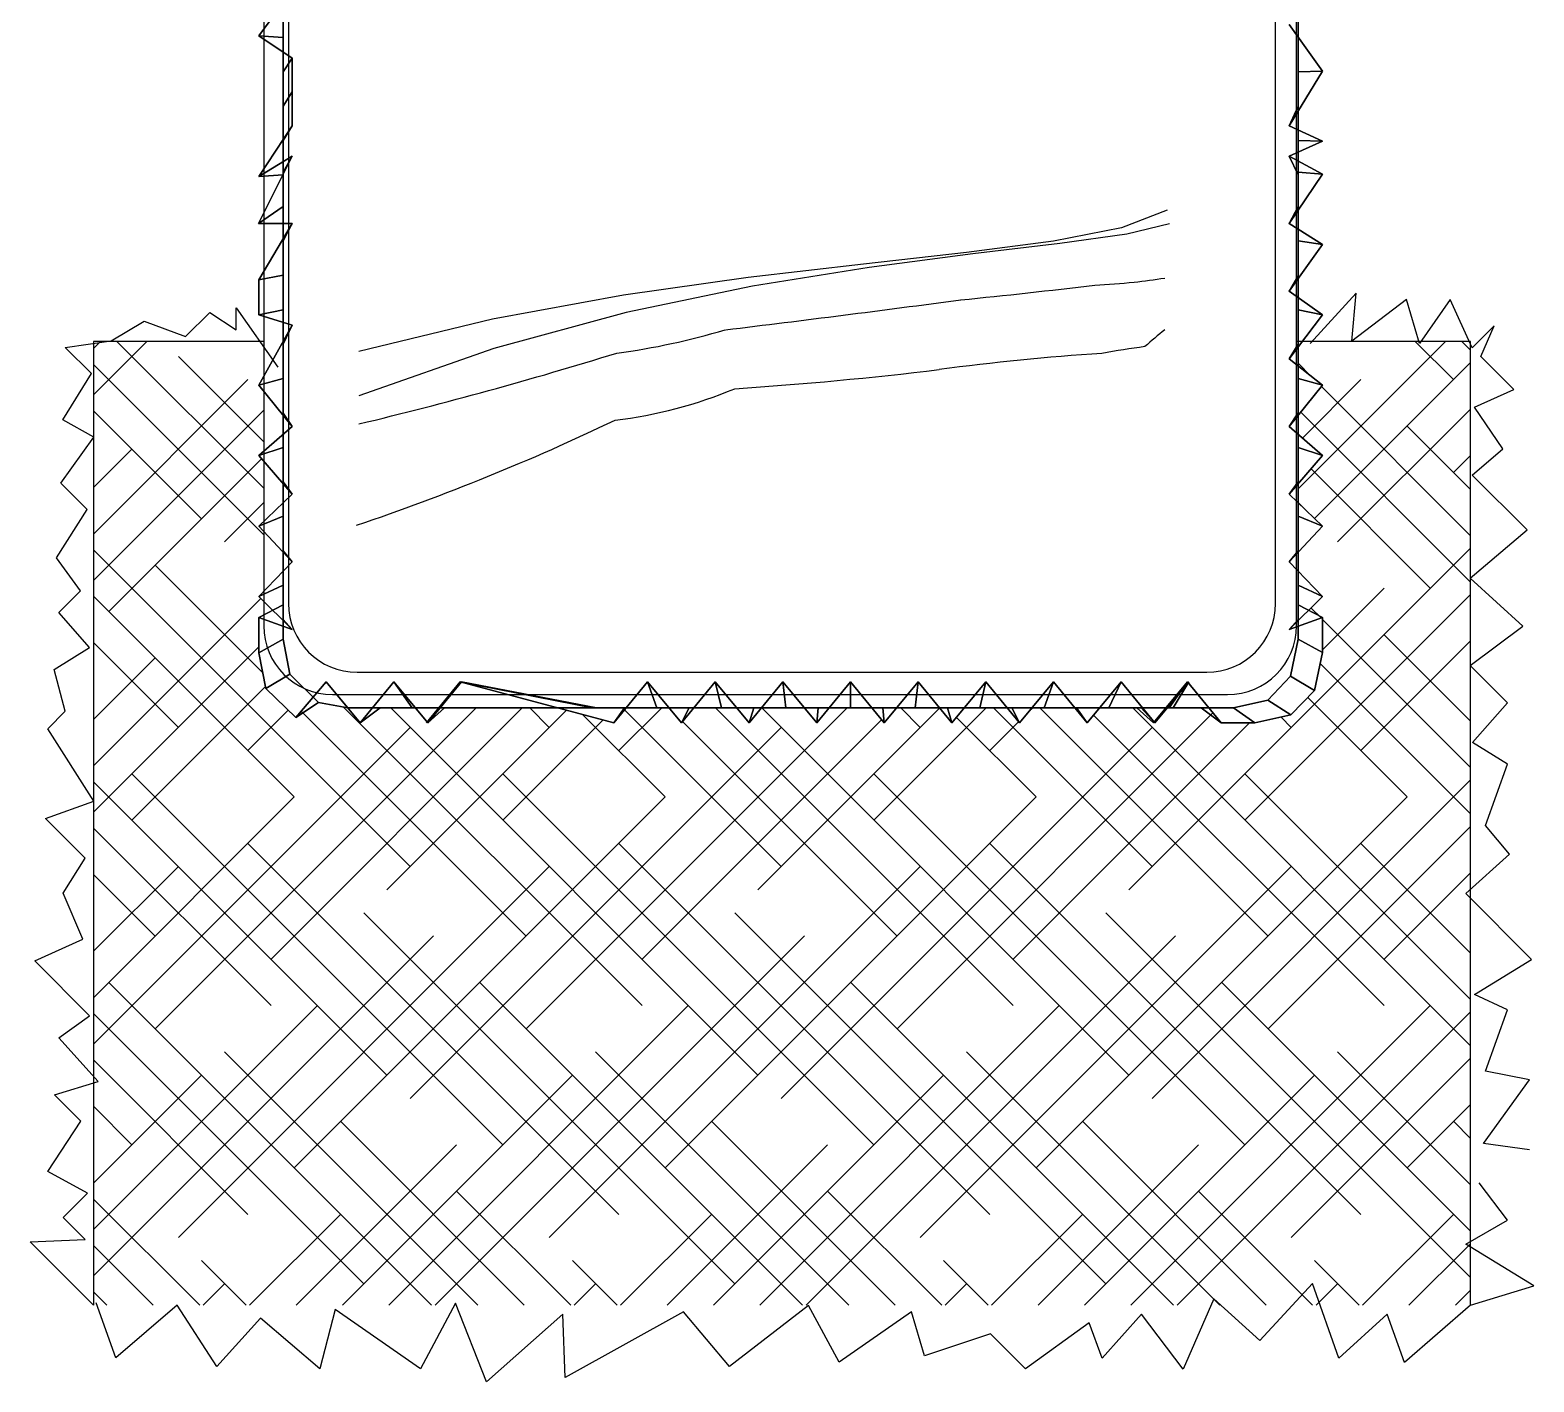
# Model space of a CAD drawing. Header units: inches. Extents: x 11.4 to 53.9, y 13.7 to 38.5.
# Drawn here: x 17.152 to 19.337, y 22.765 to 24.729 of the extents above; entities that cross this region are included whole.
import ezdxf

# ---------------------------------------------------------------- set-up
doc = ezdxf.new("R2010")
doc.units = ezdxf.units.IN
doc.header["$MEASUREMENT"] = 0
for name, color, linetype in [('02', 2, 'Continuous'), ('4', 4, 'Continuous'), ('8', 8, 'Continuous')]:
    doc.layers.add(name, color=color, linetype=linetype)

msp = doc.modelspace()

# ---------------------------------------------------------------- hatches: boundary and pattern name
at = {"layer": '8'}
h = msp.add_hatch(dxfattribs=at)
h.set_pattern_fill('HOUND', color=256, scale=0.03, angle=135, style=0)
h.set_pattern_definition([(135, (35.316833, 30.080622), (-0.1683798, 0.10102788), [0.762, -0.381]), (225, (35.316833, 30.080622), (0.1683798, 0.10102788), [0.762, -0.381])])
h.paths.add_polyline_path([(17.9191, 23.7442), (17.7477, 23.7442), (17.73, 23.7224), (17.7291, 23.7235), (17.7282, 23.7224), (17.7291, 23.7235), (17.712, 23.7442), (17.7076, 23.7442), (17.6607, 23.7442), (17.6495, 23.7442), (17.6318, 23.7224), (17.6138, 23.7442), (17.5714, 23.7521), (17.5634, 23.76), (17.5383, 23.7304), (17.4947, 23.7726), (17.4845, 23.8245), (17.4845, 23.8757), (17.4917, 23.8731), (17.4917, 23.8993), (17.4845, 23.9063), (17.4917, 23.9137), (17.4917, 24.0009), (17.4845, 24.0085), (17.4917, 24.0153), (17.4917, 24.1025), (17.4845, 24.1107), (17.4917, 24.1169), (17.4917, 24.2041), (17.4845, 24.2129), (17.4917, 24.2257), (17.4917, 24.2767), (17.2445, 24.2767), (17.2445, 22.8767), (19.2445, 22.8767), (19.2445, 24.2767), (19.0003, 24.2767), (18.9941, 24.2684), (18.9941, 24.2409), (19.0296, 24.2129), (18.9941, 24.1691), (18.9941, 24.1415), (19.0296, 24.1107), (18.9941, 24.0698), (18.9941, 24.0422), (19.0296, 24.0085), (18.9941, 23.9705), (18.9941, 23.9429), (19.0296, 23.9063), (18.9941, 23.8712), (18.9941, 23.8629), (19.0296, 23.8757), (19.0296, 23.8246), (19.018, 23.7698), (18.9836, 23.7341), (18.9313, 23.7224), (18.8822, 23.7224), (18.8645, 23.7442), (18.8534, 23.7442), (18.8039, 23.7442), (18.7859, 23.7224), (18.785, 23.7235), (18.7841, 23.7224), (18.785, 23.7235), (18.7681, 23.7442), (18.7191, 23.7442), (18.7056, 23.7442), (18.6877, 23.7224), (18.6699, 23.7442), (18.6253, 23.7442), (18.6074, 23.7442), (18.5895, 23.7224), (18.5717, 23.7442), (18.5316, 23.7442), (18.5092, 23.7442), (18.4913, 23.7224), (18.4735, 23.7442), (18.4378, 23.7442), (18.411, 23.7442), (18.3931, 23.7224), (18.3753, 23.7442), (18.344, 23.7442), (18.3128, 23.7442), (18.2949, 23.7224), (18.2771, 23.7442), (18.2503, 23.7442), (18.2146, 23.7442), (18.1967, 23.7224), (18.1789, 23.7442), (18.1566, 23.7442), (18.1164, 23.7442), (18.0986, 23.7224), (18.0806, 23.7442), (18.0628, 23.7442), (18.0182, 23.7442), (18.0004, 23.7224)])

# ---------------------------------------------------------------- linework, layer by layer
at = {"layer": '02'}
for p, q in [((17.5276, 25.7052), (17.5276, 23.896)), ((18.9614, 23.896), (18.9614, 25.7052)), ((18.8039, 24.4672, -0.27), (18.7377, 24.4417, -0.27)), ((18.7377, 24.4417, -0.27), (18.639, 24.4221, -0.27)), ((18.8074, 24.4474, -0.27), (18.7451, 24.4325, -0.27)), ((18.639, 24.4221, -0.27), (18.5125, 24.4056, -0.27)), ((18.6481, 24.419, -0.27), (18.5218, 24.4039, -0.27)), ((18.7451, 24.4325, -0.27), (18.6481, 24.419, -0.27)), ((18.5125, 24.4056, -0.27), (18.363, 24.3889, -0.27)), ((18.5218, 24.4039, -0.27), (18.3712, 24.3841, -0.27)), ((18.363, 24.3889, -0.27), (18.1953, 24.3693, -0.27)), ((18.3712, 24.3841, -0.27), (18.2015, 24.3567, -0.27)), ((18.1953, 24.3693, -0.27), (18.0141, 24.3436, -0.27)), ((18.2015, 24.3567, -0.27), (18.018, 24.3185, -0.27)), ((18.0141, 24.3436, -0.27), (17.8241, 24.3088, -0.27)), ((18.018, 24.3185, -0.27), (17.8258, 24.2665, -0.27)), ((17.8241, 24.3088, -0.27), (17.6301, 24.262, -0.27)), ((17.8258, 24.2665, -0.27), (17.6301, 24.1977, -0.27)), ((17.6276, 23.796), (18.8614, 23.796))]:
    msp.add_line(p, q, dxfattribs=at)
for centre, radius, start, end in [((17.6123, 33.3319, -0.27), 9.039, 275.66115, 276.90378), ((18.6383, 25.5486, -0.27), 1.1917, 272.9123, 275.6612), ((18.6798, 25.0996, -0.27), 0.7408, 275.8905, 279.3768), ((14.8054, 52.0174, -0.27), 27.9264, 276.90378, 277.61073), ((17.8692, 25.2744, -0.27), 1.0237, 277.6107, 286.6287), ((19.1136, 23.8947, -0.27), 0.507, 128.1356, 132.4125), ((18.9587, 22.8624, -0.27), 1.419, 97.5733, 100.1297), ((16.2368, 29.9577, -0.27), 5.9659, 283.50559, 287.23813), ((18.9533, 20.6222, -0.27), 3.6453, 93.8416, 97.5733), ((17.7901, 29.9527, -0.27), 5.7577, 273.84158, 276.81067), ((17.9248, 24.8094, -0.27), 0.6517, 276.8107, 292.6594), ((16.5687, 27.1489, -0.27), 3.3127, 288.6248, 295.6376), ((17.6276, 23.896), 0.1, 180, 270), ((18.8614, 23.896), 0.1, 270, 0)]:
    msp.add_arc(centre, radius, start, end, dxfattribs=at)
for points, invisible_edges in [([(18.8336, 23.7823, 0.0693), (17.4845, 25.0271, 0.0693), (17.5332, 25.0811, 0.0693)], 13), ([(18.8822, 23.7224, 0.0693), (18.8336, 23.7823, 0.0693), (17.5332, 25.0811, 0.0693)], 14), ([(18.9313, 23.7224, 0.0693), (18.8822, 23.7224, 0.0693), (17.5332, 25.0811, 0.0693)], 14), ([(18.9836, 23.7341, 0.0693), (18.9313, 23.7224, 0.0693), (17.5332, 25.0811, 0.0693)], 14), ([(19.018, 23.7698, 0.0693), (18.9836, 23.7341, 0.0693), (17.5332, 25.0811, 0.0693)], 14), ([(19.0296, 23.8246, 0.0693), (19.018, 23.7698, 0.0693), (17.5332, 25.0811, 0.0693)], 14), ([(19.0296, 23.8757, 0.0693), (19.0296, 23.8246, 0.0693), (17.5332, 25.0811, 0.0693)], 14), ([(18.9809, 23.8582, 0.0693), (19.0296, 23.8757, 0.0693), (17.5332, 25.0811, 0.0693)], 14), ([(19.0296, 23.9063, 0.0693), (18.9809, 23.8582, 0.0693), (17.5332, 25.0811, 0.0693)], 14), ([(18.9809, 23.9564, 0.0693), (19.0296, 23.9063, 0.0693), (17.5332, 25.0811, 0.0693)], 14), ([(19.0296, 24.0085, 0.0693), (18.9809, 23.9564, 0.0693), (17.5332, 25.0811, 0.0693)], 14), ([(18.9809, 24.0547, 0.0693), (19.0296, 24.0085, 0.0693), (17.5332, 25.0811, 0.0693)], 14), ([(19.0296, 24.1107, 0.0693), (18.9809, 24.0547, 0.0693), (17.5332, 25.0811, 0.0693)], 14), ([(18.9809, 24.1529, 0.0693), (19.0296, 24.1107, 0.0693), (17.5332, 25.0811, 0.0693)], 14), ([(19.0296, 24.2129, 0.0693), (18.9809, 24.1529, 0.0693), (17.5332, 25.0811, 0.0693)], 14), ([(18.9809, 24.2512, 0.0693), (19.0296, 24.2129, 0.0693), (17.5332, 25.0811, 0.0693)], 14), ([(19.0296, 24.3151, 0.0693), (18.9809, 24.2512, 0.0693), (17.5332, 25.0811, 0.0693)], 14), ([(18.9809, 24.3494, 0.0693), (19.0296, 24.3151, 0.0693), (17.5332, 25.0811, 0.0693)], 14), ([(19.0296, 24.4172, 0.0693), (18.9809, 24.3494, 0.0693), (17.5332, 25.0811, 0.0693)], 14), ([(18.9809, 24.4477, 0.0693), (19.0296, 24.4172, 0.0693), (17.5332, 25.0811, 0.0693)], 14), ([(19.0296, 24.5194, 0.0693), (18.9809, 24.4477, 0.0693), (17.5332, 25.0811, 0.0693)], 14), ([(18.9809, 24.5459, 0.0693), (19.0296, 24.5194, 0.0693), (17.5332, 25.0811, 0.0693)], 14), ([(19.0296, 24.5673, 0.0693), (18.9809, 24.5459, 0.0693), (17.5332, 25.0811, 0.0693)], 14), ([(18.9809, 24.5899, 0.0693), (19.0296, 24.5673, 0.0693), (17.5332, 25.0811, 0.0693)], 14), ([(19.0296, 24.6694, 0.0693), (18.9809, 24.5899, 0.0693), (17.5332, 25.0811, 0.0693)], 14), ([(18.9809, 24.7372, 0.0693), (19.0296, 24.6694, 0.0693), (17.5332, 25.0811, 0.0693)], 14), ([(17.5201, 25.0684, 0.2113), (17.5201, 25.0183, 0.2113), (18.8066, 23.7442, 0.2113)], 14), ([(17.5201, 25.0684, 0.2113), (18.8066, 23.7442, 0.2113), (18.8534, 23.7442, 0.2113)], 13), ([(17.5201, 25.0684, 0.2113), (18.8534, 23.7442, 0.2113), (18.9003, 23.7442, 0.2113)], 13), ([(17.5201, 25.0684, 0.2113), (18.9003, 23.7442, 0.2113), (18.9502, 23.7557, 0.2113)], 13), ([(17.5201, 25.0684, 0.2113), (18.9502, 23.7557, 0.2113), (18.9831, 23.7906, 0.2113)], 13), ([(17.5201, 25.0684, 0.2113), (18.9831, 23.7906, 0.2113), (18.9941, 23.8443, 0.2113)], 13), ([(17.5201, 25.0684, 0.2113), (18.9941, 23.8443, 0.2113), (18.9941, 23.8942, 0.2113)], 13), ([(17.5201, 25.0684, 0.2113), (18.9941, 23.8942, 0.2113), (18.9941, 23.8727, 0.2113)], 13), ([(17.5201, 25.0684, 0.2113), (18.9941, 23.8727, 0.2113), (18.9941, 23.9227, 0.2113)], 13), ([(17.5201, 25.0684, 0.2113), (18.9941, 23.9227, 0.2113), (18.9941, 23.9727, 0.2113)], 13), ([(17.5201, 25.0684, 0.2113), (18.9941, 23.9727, 0.2113), (18.9941, 24.0227, 0.2113)], 13), ([(17.5201, 25.0684, 0.2113), (18.9941, 24.0227, 0.2113), (18.9941, 24.0727, 0.2113)], 13), ([(17.5201, 25.0684, 0.2113), (18.9941, 24.0727, 0.2113), (18.9941, 24.1227, 0.2113)], 13), ([(17.5201, 25.0684, 0.2113), (18.9941, 24.1227, 0.2113), (18.9941, 24.1727, 0.2113)], 13), ([(17.5201, 25.0684, 0.2113), (18.9941, 24.1727, 0.2113), (18.9941, 24.2227, 0.2113)], 13), ([(17.5201, 25.0684, 0.2113), (18.9941, 24.2227, 0.2113), (18.9941, 24.2726, 0.2113)], 13), ([(17.5201, 25.0684, 0.2113), (18.9941, 24.2726, 0.2113), (18.9941, 24.3227, 0.2113)], 13), ([(17.5201, 25.0684, 0.2113), (18.9941, 24.3227, 0.2113), (18.9941, 24.3726, 0.2113)], 13), ([(17.5201, 25.0684, 0.2113), (18.9941, 24.3726, 0.2113), (18.9941, 24.4227, 0.2113)], 13), ([(17.5201, 25.0684, 0.2113), (18.9941, 24.4227, 0.2113), (18.9941, 24.4727, 0.2113)], 13), ([(17.5201, 25.0684, 0.2113), (18.9941, 24.4727, 0.2113), (18.9941, 24.5227, 0.2113)], 13), ([(17.5201, 25.0684, 0.2113), (18.9941, 24.5227, 0.2113), (18.9941, 24.5184, 0.2113)], 13), ([(17.5201, 25.0684, 0.2113), (18.9941, 24.5184, 0.2113), (18.9941, 24.5684, 0.2113)], 13), ([(17.5201, 25.0684, 0.2113), (18.9941, 24.5684, 0.2113), (18.9941, 24.6184, 0.2113)], 13), ([(17.5201, 25.0684, 0.2113), (18.9941, 24.6184, 0.2113), (18.9941, 24.6684, 0.2113)], 13), ([(17.5201, 25.0684, 0.2113), (18.9941, 24.6684, 0.2113), (18.9941, 24.7184, 0.2113)], 13), ([(17.5201, 25.0684, 0.2113), (18.9941, 24.7184, 0.2113), (18.9941, 24.7684, 0.2113)], 13), ([(18.8336, 23.7823, 0.0693), (17.5332, 24.9829, 0.0693), (17.4845, 25.0271, 0.0693)], 13), ([(17.5201, 25.0183, 0.2113), (17.5201, 24.9684, 0.2113), (18.8066, 23.7442, 0.2113)], 14), ([(18.7841, 23.7224, 0.0693), (17.4845, 24.9249, 0.0693), (17.5332, 24.9829, 0.0693)], 13), ([(17.5201, 24.9684, 0.2113), (18.7597, 23.7442, 0.2113), (18.8066, 23.7442, 0.2113)], 13), ([(17.5201, 24.9684, 0.2113), (17.5201, 24.9184, 0.2113), (18.7597, 23.7442, 0.2113)], 14), ([(18.8336, 23.7823, 0.0693), (18.7841, 23.7224, 0.0693), (17.5332, 24.9829, 0.0693)], 14), ([(18.8353, 23.7823, 0.0693), (17.5332, 24.8846, 0.0693), (17.4845, 24.9249, 0.0693)], 13), ([(18.7841, 23.7224, 0.0693), (18.8353, 23.7823, 0.0693), (17.4845, 24.9249, 0.0693)], 14), ([(17.5201, 24.9184, 0.2113), (17.5201, 24.8684, 0.2113), (18.8128, 23.7442, 0.2113)], 14), ([(17.5201, 24.9184, 0.2113), (18.8128, 23.7442, 0.2113), (18.7597, 23.7442, 0.2113)], 13), ([(18.7371, 23.7823, 0.0693), (17.4845, 24.8227, 0.0693), (17.5332, 24.8846, 0.0693)], 13), ([(18.8353, 23.7823, 0.0693), (18.7859, 23.7224, 0.0693), (17.5332, 24.8846, 0.0693)], 14), ([(18.7859, 23.7224, 0.0693), (18.7371, 23.7823, 0.0693), (17.5332, 24.8846, 0.0693)], 14), ([(17.5201, 24.8684, 0.2113), (18.7659, 23.7442, 0.2113), (18.8128, 23.7442, 0.2113)], 13), ([(17.5201, 24.8684, 0.2113), (17.5201, 24.8183, 0.2113), (18.7191, 23.7442, 0.2113)], 14), ([(17.5201, 24.8684, 0.2113), (18.7191, 23.7442, 0.2113), (18.7659, 23.7442, 0.2113)], 13), ([(18.7371, 23.7823, 0.0693), (17.5332, 24.7864, 0.0693), (17.4845, 24.8227, 0.0693)], 13), ([(17.5201, 24.8183, 0.2113), (17.5201, 24.7684, 0.2113), (18.7191, 23.7442, 0.2113)], 14), ([(18.6388, 23.7823, 0.0693), (17.4845, 24.7205, 0.0693), (17.5332, 24.7864, 0.0693)], 13), ([(17.5332, 24.7864, 0.0693), (17.4845, 24.7205, 0.0693), (17.5201, 24.7183, 0.2113)], 12), ([(17.5332, 24.7864, 0.0693), (17.5201, 24.7183, 0.2113), (17.5201, 24.7684, 0.2113)], 1), ([(17.5201, 24.7684, 0.2113), (17.5201, 24.7183, 0.2113), (18.6253, 23.7442, 0.2113)], 14), ([(17.5201, 24.7684, 0.2113), (18.6253, 23.7442, 0.2113), (18.6722, 23.7442, 0.2113)], 13), ([(17.5201, 24.7684, 0.2113), (18.6722, 23.7442, 0.2113), (18.7191, 23.7442, 0.2113)], 13), ([(18.6877, 23.7224, 0.0693), (18.6388, 23.7823, 0.0693), (17.5332, 24.7864, 0.0693)], 14), ([(18.7371, 23.7823, 0.0693), (18.6877, 23.7224, 0.0693), (17.5332, 24.7864, 0.0693)], 14), ([(18.9809, 24.7372, 0.0693), (18.9941, 24.7684, 0.2113), (18.9941, 24.7184, 0.2113)], 1), ([(19.0296, 24.6694, 0.0693), (18.9809, 24.7372, 0.0693), (18.9941, 24.7184, 0.2113)], 12), ([(18.6388, 23.7823, 0.0693), (17.5332, 24.6881, 0.0693), (17.4845, 24.7205, 0.0693)], 13), ([(17.4845, 24.7205, 0.0693), (17.5332, 24.6881, 0.0693), (17.5201, 24.6684, 0.2113)], 12), ([(17.4845, 24.7205, 0.0693), (17.5201, 24.6684, 0.2113), (17.5201, 24.7183, 0.2113)], 1), ([(17.5201, 24.7183, 0.2113), (17.5201, 24.6684, 0.2113), (18.6253, 23.7442, 0.2113)], 14), ([(19.0296, 24.6694, 0.0693), (18.9941, 24.7184, 0.2113), (18.9941, 24.6684, 0.2113)], 1), ([(17.5332, 24.6881, 0.0693), (17.5332, 24.639, 0.0693), (17.5201, 24.6184, 0.2113)], 12), ([(17.5332, 24.6881, 0.0693), (17.5201, 24.6184, 0.2113), (17.5201, 24.6684, 0.2113)], 1), ([(18.5895, 23.7224, 0.0693), (17.5332, 24.639, 0.0693), (17.5332, 24.6881, 0.0693)], 13), ([(18.6388, 23.7823, 0.0693), (18.5895, 23.7224, 0.0693), (17.5332, 24.6881, 0.0693)], 14), ([(17.5201, 24.6684, 0.2113), (17.5201, 24.6184, 0.2113), (18.5784, 23.7442, 0.2113)], 14), ([(17.5201, 24.6684, 0.2113), (18.5784, 23.7442, 0.2113), (18.6253, 23.7442, 0.2113)], 13), ([(18.9809, 24.5899, 0.0693), (19.0296, 24.6694, 0.0693), (18.9941, 24.6684, 0.2113)], 12), ([(18.9809, 24.5899, 0.0693), (18.9941, 24.6684, 0.2113), (18.9941, 24.6184, 0.2113)], 1), ([(17.5332, 24.639, 0.0693), (17.5332, 24.5899, 0.0693), (17.5201, 24.5684, 0.2113)], 12), ([(17.5332, 24.639, 0.0693), (17.5201, 24.5684, 0.2113), (17.5201, 24.6184, 0.2113)], 1), ([(18.5895, 23.7224, 0.0693), (18.5406, 23.7823, 0.0693), (17.5332, 24.639, 0.0693)], 14), ([(18.5406, 23.7823, 0.0693), (17.5332, 24.5899, 0.0693), (17.5332, 24.639, 0.0693)], 13), ([(17.5201, 24.6184, 0.2113), (17.5201, 24.5684, 0.2113), (18.5316, 23.7442, 0.2113)], 14), ([(17.5201, 24.6184, 0.2113), (18.5316, 23.7442, 0.2113), (18.5784, 23.7442, 0.2113)], 13), ([(19.0296, 24.5673, 0.0693), (18.9809, 24.5899, 0.0693), (18.9941, 24.6184, 0.2113)], 12), ([(19.0296, 24.5673, 0.0693), (18.9941, 24.6184, 0.2113), (18.9941, 24.5684, 0.2113)], 1), ([(18.4913, 23.7224, 0.0693), (17.4845, 24.5162, 0.0693), (17.5332, 24.5899, 0.0693)], 13), ([(17.5332, 24.5899, 0.0693), (17.4845, 24.5162, 0.0693), (17.5201, 24.5184, 0.2113)], 12), ([(17.5332, 24.5899, 0.0693), (17.5201, 24.5184, 0.2113), (17.5201, 24.5684, 0.2113)], 1), ([(18.5406, 23.7823, 0.0693), (18.4913, 23.7224, 0.0693), (17.5332, 24.5899, 0.0693)], 14), ([(17.5201, 24.5684, 0.2113), (17.5201, 24.5184, 0.2113), (18.4847, 23.7442, 0.2113)], 14), ([(17.5201, 24.5684, 0.2113), (18.4847, 23.7442, 0.2113), (18.5316, 23.7442, 0.2113)], 13), ([(18.9809, 24.5459, 0.0693), (19.0296, 24.5673, 0.0693), (18.9941, 24.5684, 0.2113)], 12), ([(18.9809, 24.5459, 0.0693), (18.9941, 24.5684, 0.2113), (18.9941, 24.5184, 0.2113)], 1), ([(18.3931, 23.7224, 0.0693), (17.4841, 24.4477, 0.0693), (17.5332, 24.5459, 0.0693)], 13), ([(17.5332, 24.5459, 0.0693), (17.4841, 24.4477, 0.0693), (17.5201, 24.4727, 0.2113)], 12), ([(18.4423, 23.7823, 0.0693), (17.5332, 24.5459, 0.0693), (17.4845, 24.5162, 0.0693)], 13), ([(17.4845, 24.5162, 0.0693), (17.5332, 24.5459, 0.0693), (17.5201, 24.5227, 0.2113)], 12), ([(17.5332, 24.5459, 0.0693), (17.5201, 24.4727, 0.2113), (17.5201, 24.5227, 0.2113)], 1), ([(18.4423, 23.7823, 0.0693), (18.3931, 23.7224, 0.0693), (17.5332, 24.5459, 0.0693)], 14), ([(19.0296, 24.5194, 0.0693), (18.9809, 24.5459, 0.0693), (18.9941, 24.5184, 0.2113)], 12), ([(17.4845, 24.5162, 0.0693), (17.5201, 24.5227, 0.2113), (17.5201, 24.5184, 0.2113)], 1), ([(18.4913, 23.7224, 0.0693), (18.4423, 23.7823, 0.0693), (17.4845, 24.5162, 0.0693)], 14), ([(17.5201, 24.5227, 0.2113), (17.5201, 24.4727, 0.2113), (18.3909, 23.7442, 0.2113)], 14), ([(17.5201, 24.5227, 0.2113), (18.3909, 23.7442, 0.2113), (18.4378, 23.7442, 0.2113)], 13), ([(17.5201, 24.5184, 0.2113), (17.5201, 24.5227, 0.2113), (18.4378, 23.7442, 0.2113)], 14), ([(17.5201, 24.5184, 0.2113), (18.4378, 23.7442, 0.2113), (18.4847, 23.7442, 0.2113)], 13), ([(18.9809, 24.4477, 0.0693), (19.0296, 24.5194, 0.0693), (18.9941, 24.5227, 0.2113)], 12), ([(18.9809, 24.4477, 0.0693), (18.9941, 24.5227, 0.2113), (18.9941, 24.4727, 0.2113)], 1), ([(19.0296, 24.5194, 0.0693), (18.9941, 24.5184, 0.2113), (18.9941, 24.5227, 0.2113)], 1), ([(17.4841, 24.4477, 0.0693), (17.5201, 24.4227, 0.2113), (17.5201, 24.4727, 0.2113)], 1), ([(17.5201, 24.4727, 0.2113), (17.5201, 24.4227, 0.2113), (18.344, 23.7442, 0.2113)], 14), ([(17.5201, 24.4727, 0.2113), (18.344, 23.7442, 0.2113), (18.3909, 23.7442, 0.2113)], 13), ([(19.0296, 24.4172, 0.0693), (18.9809, 24.4477, 0.0693), (18.9941, 24.4727, 0.2113)], 12), ([(19.0296, 24.4172, 0.0693), (18.9941, 24.4727, 0.2113), (18.9941, 24.4227, 0.2113)], 1), ([(18.3931, 23.7224, 0.0693), (18.3441, 23.7823, 0.0693), (17.4841, 24.4477, 0.0693)], 14), ([(18.3441, 23.7823, 0.0693), (17.5332, 24.4477, 0.0693), (17.4841, 24.4477, 0.0693)], 13), ([(17.4841, 24.4477, 0.0693), (17.5332, 24.4477, 0.0693), (17.5201, 24.4227, 0.2113)], 12), ([(18.2458, 23.7823, 0.0693), (17.4845, 24.3661, 0.0693), (17.5332, 24.4477, 0.0693)], 13), ([(17.5332, 24.4477, 0.0693), (17.4845, 24.3661, 0.0693), (17.5201, 24.3727, 0.2113)], 12), ([(17.5332, 24.4477, 0.0693), (17.5201, 24.3727, 0.2113), (17.5201, 24.4227, 0.2113)], 1), ([(18.2949, 23.7224, 0.0693), (18.2458, 23.7823, 0.0693), (17.5332, 24.4477, 0.0693)], 14), ([(18.3441, 23.7823, 0.0693), (18.2949, 23.7224, 0.0693), (17.5332, 24.4477, 0.0693)], 14), ([(17.5201, 24.4227, 0.2113), (17.5201, 24.3727, 0.2113), (18.2503, 23.7442, 0.2113)], 14), ([(17.5201, 24.4227, 0.2113), (18.2503, 23.7442, 0.2113), (18.2972, 23.7442, 0.2113)], 13), ([(17.5201, 24.4227, 0.2113), (18.2972, 23.7442, 0.2113), (18.344, 23.7442, 0.2113)], 13), ([(18.9809, 24.3494, 0.0693), (19.0296, 24.4172, 0.0693), (18.9941, 24.4227, 0.2113)], 12), ([(18.9809, 24.3494, 0.0693), (18.9941, 24.4227, 0.2113), (18.9941, 24.3726, 0.2113)], 1), ([(17.4845, 24.3661, 0.0693), (17.5201, 24.3227, 0.2113), (17.5201, 24.3727, 0.2113)], 1), ([(18.2458, 23.7823, 0.0693), (17.4845, 24.3151, 0.0693), (17.4845, 24.3661, 0.0693)], 13), ([(17.4845, 24.3661, 0.0693), (17.4845, 24.3151, 0.0693), (17.5201, 24.3227, 0.2113)], 12), ([(17.5201, 24.3727, 0.2113), (17.5201, 24.3227, 0.2113), (18.2503, 23.7442, 0.2113)], 14), ([(19.0296, 24.3151, 0.0693), (18.9809, 24.3494, 0.0693), (18.9941, 24.3726, 0.2113)], 12), ([(19.0296, 24.3151, 0.0693), (18.9941, 24.3726, 0.2113), (18.9941, 24.3227, 0.2113)], 1), ([(17.4845, 24.3151, 0.0693), (17.5201, 24.2727, 0.2113), (17.5201, 24.3227, 0.2113)], 1), ([(17.4845, 24.3151, 0.0693), (17.5332, 24.3003, 0.0693), (17.5201, 24.2727, 0.2113)], 12), ([(18.1967, 23.7224, 0.0693), (18.1476, 23.7823, 0.0693), (17.4845, 24.3151, 0.0693)], 14), ([(18.2458, 23.7823, 0.0693), (18.1967, 23.7224, 0.0693), (17.4845, 24.3151, 0.0693)], 14), ([(18.1476, 23.7823, 0.0693), (17.5332, 24.3003, 0.0693), (17.4845, 24.3151, 0.0693)], 13), ([(17.5201, 24.3227, 0.2113), (17.5201, 24.2727, 0.2113), (18.1566, 23.7442, 0.2113)], 14), ([(17.5201, 24.3227, 0.2113), (18.1566, 23.7442, 0.2113), (18.2034, 23.7442, 0.2113)], 13), ([(17.5201, 24.3227, 0.2113), (18.2034, 23.7442, 0.2113), (18.2503, 23.7442, 0.2113)], 13), ([(18.9809, 24.2512, 0.0693), (19.0296, 24.3151, 0.0693), (18.9941, 24.3227, 0.2113)], 12), ([(18.9809, 24.2512, 0.0693), (18.9941, 24.3227, 0.2113), (18.9941, 24.2726, 0.2113)], 1), ([(17.5332, 24.3003, 0.0693), (17.4845, 24.2129, 0.0693), (17.5201, 24.2227, 0.2113)], 12), ([(18.1476, 23.7823, 0.0693), (17.4845, 24.2129, 0.0693), (17.5332, 24.3003, 0.0693)], 13), ([(17.5332, 24.3003, 0.0693), (17.5201, 24.2227, 0.2113), (17.5201, 24.2727, 0.2113)], 1), ([(17.5201, 24.2727, 0.2113), (17.5201, 24.2227, 0.2113), (18.1566, 23.7442, 0.2113)], 14), ([(19.0296, 24.2129, 0.0693), (18.9809, 24.2512, 0.0693), (18.9941, 24.2726, 0.2113)], 12), ([(19.0296, 24.2129, 0.0693), (18.9941, 24.2726, 0.2113), (18.9941, 24.2227, 0.2113)], 1), ([(17.4845, 24.2129, 0.0693), (17.5201, 24.1726, 0.2113), (17.5201, 24.2227, 0.2113)], 1), ([(17.5201, 24.2227, 0.2113), (17.5201, 24.1726, 0.2113), (18.0628, 23.7442, 0.2113)], 14), ([(17.5201, 24.2227, 0.2113), (18.0628, 23.7442, 0.2113), (18.1097, 23.7442, 0.2113)], 13), ([(17.5201, 24.2227, 0.2113), (18.1097, 23.7442, 0.2113), (18.1566, 23.7442, 0.2113)], 13), ([(18.9809, 24.1529, 0.0693), (19.0296, 24.2129, 0.0693), (18.9941, 24.2227, 0.2113)], 12), ([(18.9809, 24.1529, 0.0693), (18.9941, 24.2227, 0.2113), (18.9941, 24.1727, 0.2113)], 1), ([(17.4845, 24.2129, 0.0693), (17.5332, 24.1529, 0.0693), (17.5201, 24.1726, 0.2113)], 12), ([(18.0986, 23.7224, 0.0693), (18.0493, 23.7823, 0.0693), (17.4845, 24.2129, 0.0693)], 14), ([(18.1476, 23.7823, 0.0693), (18.0986, 23.7224, 0.0693), (17.4845, 24.2129, 0.0693)], 14), ([(18.0493, 23.7823, 0.0693), (17.5332, 24.1529, 0.0693), (17.4845, 24.2129, 0.0693)], 13), ([(17.5332, 24.1529, 0.0693), (17.5201, 24.1227, 0.2113), (17.5201, 24.1726, 0.2113)], 1), ([(17.5201, 24.1726, 0.2113), (17.5201, 24.1227, 0.2113), (18.0628, 23.7442, 0.2113)], 14), ([(19.0296, 24.1107, 0.0693), (18.9809, 24.1529, 0.0693), (18.9941, 24.1727, 0.2113)], 12), ([(19.0296, 24.1107, 0.0693), (18.9941, 24.1727, 0.2113), (18.9941, 24.1227, 0.2113)], 1), ([(17.5332, 24.1529, 0.0693), (17.4845, 24.1107, 0.0693), (17.5201, 24.1227, 0.2113)], 12), ([(18.0493, 23.7823, 0.0693), (17.4845, 24.1107, 0.0693), (17.5332, 24.1529, 0.0693)], 13), ([(17.4845, 24.1107, 0.0693), (17.5201, 24.0726, 0.2113), (17.5201, 24.1227, 0.2113)], 1), ([(17.5201, 24.1227, 0.2113), (17.5201, 24.0726, 0.2113), (17.9691, 23.7442, 0.2113)], 14), ([(17.5201, 24.1227, 0.2113), (17.9691, 23.7442, 0.2113), (18.0159, 23.7442, 0.2113)], 13), ([(17.5201, 24.1227, 0.2113), (18.0159, 23.7442, 0.2113), (18.0628, 23.7442, 0.2113)], 13), ([(18.9809, 24.0547, 0.0693), (19.0296, 24.1107, 0.0693), (18.9941, 24.1227, 0.2113)], 12), ([(18.9809, 24.0547, 0.0693), (18.9941, 24.1227, 0.2113), (18.9941, 24.0727, 0.2113)], 1), ([(17.4845, 24.1107, 0.0693), (17.5332, 24.0547, 0.0693), (17.5201, 24.0726, 0.2113)], 12), ([(18.0004, 23.7224, 0.0693), (17.7771, 23.7823, 0.0693), (17.4845, 24.1107, 0.0693)], 14), ([(18.0493, 23.7823, 0.0693), (18.0004, 23.7224, 0.0693), (17.4845, 24.1107, 0.0693)], 14), ([(17.7771, 23.7823, 0.0693), (17.5332, 24.0547, 0.0693), (17.4845, 24.1107, 0.0693)], 13), ([(17.5332, 24.0547, 0.0693), (17.5201, 24.0227, 0.2113), (17.5201, 24.0726, 0.2113)], 1), ([(17.5201, 24.0726, 0.2113), (17.5201, 24.0227, 0.2113), (17.9691, 23.7442, 0.2113)], 14), ([(19.0296, 24.0085, 0.0693), (18.9809, 24.0547, 0.0693), (18.9941, 24.0727, 0.2113)], 12), ([(19.0296, 24.0085, 0.0693), (18.9941, 24.0727, 0.2113), (18.9941, 24.0227, 0.2113)], 1), ([(17.5332, 24.0547, 0.0693), (17.4845, 24.0085, 0.0693), (17.5201, 24.0227, 0.2113)], 12), ([(17.7771, 23.7823, 0.0693), (17.4845, 24.0085, 0.0693), (17.5332, 24.0547, 0.0693)], 13), ([(17.4845, 24.0085, 0.0693), (17.5201, 23.9727, 0.2113), (17.5201, 24.0227, 0.2113)], 1), ([(17.4845, 24.0085, 0.0693), (17.5332, 23.9564, 0.0693), (17.5201, 23.9727, 0.2113)], 12), ([(17.7282, 23.7224, 0.0693), (17.7788, 23.7823, 0.0693), (17.4845, 24.0085, 0.0693)], 14), ([(17.7771, 23.7823, 0.0693), (17.7282, 23.7224, 0.0693), (17.4845, 24.0085, 0.0693)], 14), ([(17.7788, 23.7823, 0.0693), (17.5332, 23.9564, 0.0693), (17.4845, 24.0085, 0.0693)], 13), ([(17.5201, 24.0227, 0.2113), (17.5201, 23.9727, 0.2113), (17.9753, 23.7442, 0.2113)], 14), ([(17.5201, 24.0227, 0.2113), (17.9753, 23.7442, 0.2113), (17.7482, 23.7442, 0.2113)], 13), ([(17.5201, 24.0227, 0.2113), (17.7482, 23.7442, 0.2113), (17.9691, 23.7442, 0.2113)], 13), ([(18.9809, 23.9564, 0.0693), (19.0296, 24.0085, 0.0693), (18.9941, 24.0227, 0.2113)], 12), ([(18.9809, 23.9564, 0.0693), (18.9941, 24.0227, 0.2113), (18.9941, 23.9727, 0.2113)], 1), ([(17.5332, 23.9564, 0.0693), (17.5201, 23.9227, 0.2113), (17.5201, 23.9727, 0.2113)], 1), ([(17.5201, 23.9727, 0.2113), (17.5201, 23.9227, 0.2113), (17.9753, 23.7442, 0.2113)], 14), ([(19.0296, 23.9063, 0.0693), (18.9809, 23.9564, 0.0693), (18.9941, 23.9727, 0.2113)], 12), ([(19.0296, 23.9063, 0.0693), (18.9941, 23.9727, 0.2113), (18.9941, 23.9227, 0.2113)], 1), ([(17.5332, 23.9564, 0.0693), (17.4845, 23.9063, 0.0693), (17.5201, 23.9227, 0.2113)], 12), ([(17.7788, 23.7823, 0.0693), (17.4845, 23.9063, 0.0693), (17.5332, 23.9564, 0.0693)], 13), ([(17.4845, 23.9063, 0.0693), (17.5201, 23.8726, 0.2113), (17.5201, 23.9227, 0.2113)], 1), ([(17.5201, 23.9227, 0.2113), (17.5201, 23.8726, 0.2113), (17.7076, 23.7442, 0.2113)], 14), ([(17.5201, 23.9227, 0.2113), (17.7076, 23.7442, 0.2113), (17.7544, 23.7442, 0.2113)], 13), ([(17.5201, 23.9227, 0.2113), (17.7544, 23.7442, 0.2113), (17.9753, 23.7442, 0.2113)], 13), ([(18.9809, 23.8582, 0.0693), (19.0296, 23.9063, 0.0693), (18.9941, 23.9227, 0.2113)], 12), ([(18.9809, 23.8582, 0.0693), (18.9941, 23.9227, 0.2113), (18.9941, 23.8727, 0.2113)], 1), ([(17.4845, 23.9063, 0.0693), (17.5332, 23.8582, 0.0693), (17.5201, 23.8726, 0.2113)], 12), ([(17.73, 23.7224, 0.0693), (17.6806, 23.7823, 0.0693), (17.4845, 23.9063, 0.0693)], 14), ([(17.7788, 23.7823, 0.0693), (17.73, 23.7224, 0.0693), (17.4845, 23.9063, 0.0693)], 14), ([(17.6806, 23.7823, 0.0693), (17.5332, 23.8582, 0.0693), (17.4845, 23.9063, 0.0693)], 13), ([(17.5332, 23.8582, 0.0693), (17.4845, 23.8757, 0.0693), (17.5201, 23.8942, 0.2113)], 12), ([(17.4845, 23.8757, 0.0693), (17.5201, 23.8441, 0.2113), (17.5201, 23.8942, 0.2113)], 1), ([(17.4845, 23.8757, 0.0693), (17.4845, 23.8245, 0.0693), (17.5201, 23.8441, 0.2113)], 12), ([(17.6318, 23.7224, 0.0693), (17.5823, 23.7823, 0.0693), (17.4845, 23.8757, 0.0693)], 14), ([(17.6806, 23.7823, 0.0693), (17.6318, 23.7224, 0.0693), (17.4845, 23.8757, 0.0693)], 14), ([(17.5823, 23.7823, 0.0693), (17.4845, 23.8245, 0.0693), (17.4845, 23.8757, 0.0693)], 13), ([(17.6806, 23.7823, 0.0693), (17.4845, 23.8757, 0.0693), (17.5332, 23.8582, 0.0693)], 13), ([(17.5332, 23.8582, 0.0693), (17.5201, 23.8942, 0.2113), (17.5201, 23.8726, 0.2113)], 1), ([(17.5201, 23.8942, 0.2113), (17.5201, 23.8441, 0.2113), (17.6138, 23.7442, 0.2113)], 14), ([(17.5201, 23.8942, 0.2113), (17.6138, 23.7442, 0.2113), (17.6607, 23.7442, 0.2113)], 13), ([(17.5201, 23.8942, 0.2113), (17.6607, 23.7442, 0.2113), (17.7076, 23.7442, 0.2113)], 13), ([(17.5201, 23.8726, 0.2113), (17.5201, 23.8942, 0.2113), (17.7076, 23.7442, 0.2113)], 14), ([(19.0296, 23.8757, 0.0693), (18.9809, 23.8582, 0.0693), (18.9941, 23.8727, 0.2113)], 12), ([(19.0296, 23.8246, 0.0693), (19.0296, 23.8757, 0.0693), (18.9941, 23.8942, 0.2113)], 12), ([(19.0296, 23.8246, 0.0693), (18.9941, 23.8942, 0.2113), (18.9941, 23.8443, 0.2113)], 1), ([(19.0296, 23.8757, 0.0693), (18.9941, 23.8727, 0.2113), (18.9941, 23.8942, 0.2113)], 1), ([(17.4845, 23.8245, 0.0693), (17.5297, 23.7933, 0.2113), (17.5201, 23.8441, 0.2113)], 1), ([(17.5201, 23.8441, 0.2113), (17.5297, 23.7933, 0.2113), (17.5714, 23.7521, 0.2113)], 12), ([(17.5201, 23.8441, 0.2113), (17.5714, 23.7521, 0.2113), (17.6138, 23.7442, 0.2113)], 13), ([(19.018, 23.7698, 0.0693), (18.9941, 23.8443, 0.2113), (18.9831, 23.7906, 0.2113)], 1), ([(19.018, 23.7698, 0.0693), (19.0296, 23.8246, 0.0693), (18.9941, 23.8443, 0.2113)], 12), ([(17.4845, 23.8245, 0.0693), (17.4947, 23.7726, 0.0693), (17.5297, 23.7933, 0.2113)], 12), ([(17.5383, 23.7304, 0.0693), (17.4947, 23.7726, 0.0693), (17.4845, 23.8245, 0.0693)], 12), ([(17.5823, 23.7823, 0.0693), (17.5383, 23.7304, 0.0693), (17.4845, 23.8245, 0.0693)], 14), ([(17.4947, 23.7726, 0.0693), (17.5714, 23.7521, 0.2113), (17.5297, 23.7933, 0.2113)], 1), ([(18.9836, 23.7341, 0.0693), (18.9831, 23.7906, 0.2113), (18.9502, 23.7557, 0.2113)], 1), ([(18.9836, 23.7341, 0.0693), (19.018, 23.7698, 0.0693), (18.9831, 23.7906, 0.2113)], 12), ([(17.4947, 23.7726, 0.0693), (17.5383, 23.7304, 0.0693), (17.5714, 23.7521, 0.2113)], 12), ([(17.5383, 23.7304, 0.0693), (17.5823, 23.7823, 0.0693), (17.6138, 23.7442, 0.2113)], 12), ([(17.5823, 23.7823, 0.0693), (17.6318, 23.7224, 0.0693), (17.6607, 23.7442, 0.2113)], 12), ([(17.5823, 23.7823, 0.0693), (17.6607, 23.7442, 0.2113), (17.6138, 23.7442, 0.2113)], 1), ([(17.6318, 23.7224, 0.0693), (17.6806, 23.7823, 0.0693), (17.7076, 23.7442, 0.2113)], 12), ([(17.6806, 23.7823, 0.0693), (17.73, 23.7224, 0.0693), (17.7544, 23.7442, 0.2113)], 12), ([(17.6806, 23.7823, 0.0693), (17.7544, 23.7442, 0.2113), (17.7076, 23.7442, 0.2113)], 1), ([(17.7788, 23.7823, 0.0693), (17.7282, 23.7224, 0.0693), (17.7482, 23.7442, 0.2113)], 12), ([(17.7282, 23.7224, 0.0693), (17.7771, 23.7823, 0.0693), (17.9691, 23.7442, 0.2113)], 12), ([(17.73, 23.7224, 0.0693), (17.7788, 23.7823, 0.0693), (17.9753, 23.7442, 0.2113)], 12), ([(17.7788, 23.7823, 0.0693), (17.7482, 23.7442, 0.2113), (17.9753, 23.7442, 0.2113)], 1), ([(17.7771, 23.7823, 0.0693), (18.0004, 23.7224, 0.0693), (18.0159, 23.7442, 0.2113)], 12), ([(17.7771, 23.7823, 0.0693), (18.0159, 23.7442, 0.2113), (17.9691, 23.7442, 0.2113)], 1), ([(18.0004, 23.7224, 0.0693), (18.0493, 23.7823, 0.0693), (18.0628, 23.7442, 0.2113)], 12), ([(18.0493, 23.7823, 0.0693), (18.0986, 23.7224, 0.0693), (18.1097, 23.7442, 0.2113)], 12), ([(18.0493, 23.7823, 0.0693), (18.1097, 23.7442, 0.2113), (18.0628, 23.7442, 0.2113)], 1), ([(18.0986, 23.7224, 0.0693), (18.1476, 23.7823, 0.0693), (18.1566, 23.7442, 0.2113)], 12), ([(18.1476, 23.7823, 0.0693), (18.1967, 23.7224, 0.0693), (18.2034, 23.7442, 0.2113)], 12), ([(18.1476, 23.7823, 0.0693), (18.2034, 23.7442, 0.2113), (18.1566, 23.7442, 0.2113)], 1), ([(18.1967, 23.7224, 0.0693), (18.2458, 23.7823, 0.0693), (18.2503, 23.7442, 0.2113)], 12), ([(18.2458, 23.7823, 0.0693), (18.2949, 23.7224, 0.0693), (18.2972, 23.7442, 0.2113)], 12), ([(18.2458, 23.7823, 0.0693), (18.2972, 23.7442, 0.2113), (18.2503, 23.7442, 0.2113)], 1), ([(18.2949, 23.7224, 0.0693), (18.3441, 23.7823, 0.0693), (18.344, 23.7442, 0.2113)], 12), ([(18.3441, 23.7823, 0.0693), (18.3909, 23.7442, 0.2113), (18.344, 23.7442, 0.2113)], 1), ([(18.3441, 23.7823, 0.0693), (18.3931, 23.7224, 0.0693), (18.3909, 23.7442, 0.2113)], 12), ([(18.3931, 23.7224, 0.0693), (18.4423, 23.7823, 0.0693), (18.4378, 23.7442, 0.2113)], 12), ([(18.4423, 23.7823, 0.0693), (18.4847, 23.7442, 0.2113), (18.4378, 23.7442, 0.2113)], 1), ([(18.4423, 23.7823, 0.0693), (18.4913, 23.7224, 0.0693), (18.4847, 23.7442, 0.2113)], 12), ([(18.4913, 23.7224, 0.0693), (18.5406, 23.7823, 0.0693), (18.5316, 23.7442, 0.2113)], 12), ([(18.5406, 23.7823, 0.0693), (18.5784, 23.7442, 0.2113), (18.5316, 23.7442, 0.2113)], 1), ([(18.5406, 23.7823, 0.0693), (18.5895, 23.7224, 0.0693), (18.5784, 23.7442, 0.2113)], 12), ([(18.5895, 23.7224, 0.0693), (18.6388, 23.7823, 0.0693), (18.6253, 23.7442, 0.2113)], 12), ([(18.6388, 23.7823, 0.0693), (18.6722, 23.7442, 0.2113), (18.6253, 23.7442, 0.2113)], 1), ([(18.6388, 23.7823, 0.0693), (18.6877, 23.7224, 0.0693), (18.6722, 23.7442, 0.2113)], 12), ([(18.6877, 23.7224, 0.0693), (18.7371, 23.7823, 0.0693), (18.7191, 23.7442, 0.2113)], 12), ([(18.7371, 23.7823, 0.0693), (18.7659, 23.7442, 0.2113), (18.7191, 23.7442, 0.2113)], 1), ([(18.7371, 23.7823, 0.0693), (18.7859, 23.7224, 0.0693), (18.7659, 23.7442, 0.2113)], 12), ([(18.8353, 23.7823, 0.0693), (18.7841, 23.7224, 0.0693), (18.7597, 23.7442, 0.2113)], 12), ([(18.8353, 23.7823, 0.0693), (18.7597, 23.7442, 0.2113), (18.8128, 23.7442, 0.2113)], 1), ([(18.7841, 23.7224, 0.0693), (18.8336, 23.7823, 0.0693), (18.8066, 23.7442, 0.2113)], 12), ([(18.7859, 23.7224, 0.0693), (18.8353, 23.7823, 0.0693), (18.8128, 23.7442, 0.2113)], 12), ([(18.8336, 23.7823, 0.0693), (18.8534, 23.7442, 0.2113), (18.8066, 23.7442, 0.2113)], 1), ([(18.8336, 23.7823, 0.0693), (18.8822, 23.7224, 0.0693), (18.8534, 23.7442, 0.2113)], 12), ([(17.5383, 23.7304, 0.0693), (17.6138, 23.7442, 0.2113), (17.5714, 23.7521, 0.2113)], 1), ([(17.6318, 23.7224, 0.0693), (17.7076, 23.7442, 0.2113), (17.6607, 23.7442, 0.2113)], 1), ([(17.7282, 23.7224, 0.0693), (17.9691, 23.7442, 0.2113), (17.7482, 23.7442, 0.2113)], 1), ([(17.73, 23.7224, 0.0693), (17.9753, 23.7442, 0.2113), (17.7544, 23.7442, 0.2113)], 1), ([(18.0004, 23.7224, 0.0693), (18.0628, 23.7442, 0.2113), (18.0159, 23.7442, 0.2113)], 1), ([(18.0986, 23.7224, 0.0693), (18.1566, 23.7442, 0.2113), (18.1097, 23.7442, 0.2113)], 1), ([(18.1967, 23.7224, 0.0693), (18.2503, 23.7442, 0.2113), (18.2034, 23.7442, 0.2113)], 1), ([(18.2949, 23.7224, 0.0693), (18.344, 23.7442, 0.2113), (18.2972, 23.7442, 0.2113)], 1), ([(18.3931, 23.7224, 0.0693), (18.4378, 23.7442, 0.2113), (18.3909, 23.7442, 0.2113)], 1), ([(18.4913, 23.7224, 0.0693), (18.5316, 23.7442, 0.2113), (18.4847, 23.7442, 0.2113)], 1), ([(18.5895, 23.7224, 0.0693), (18.6253, 23.7442, 0.2113), (18.5784, 23.7442, 0.2113)], 1), ([(18.6877, 23.7224, 0.0693), (18.7191, 23.7442, 0.2113), (18.6722, 23.7442, 0.2113)], 1), ([(18.7841, 23.7224, 0.0693), (18.8066, 23.7442, 0.2113), (18.7597, 23.7442, 0.2113)], 1), ([(18.7859, 23.7224, 0.0693), (18.8128, 23.7442, 0.2113), (18.7659, 23.7442, 0.2113)], 1), ([(18.8822, 23.7224, 0.0693), (18.9003, 23.7442, 0.2113), (18.8534, 23.7442, 0.2113)], 1), ([(18.8822, 23.7224, 0.0693), (18.9313, 23.7224, 0.0693), (18.9003, 23.7442, 0.2113)], 12), ([(18.9313, 23.7224, 0.0693), (18.9502, 23.7557, 0.2113), (18.9003, 23.7442, 0.2113)], 1), ([(18.9313, 23.7224, 0.0693), (18.9836, 23.7341, 0.0693), (18.9502, 23.7557, 0.2113)], 12)]:
    msp.add_3dface(points, dxfattribs=dict(at, invisible_edges=invisible_edges))
at = {"layer": '4'}
for p, q in [((17.4917, 25.7437), (17.4917, 23.8637)), ((18.9917, 23.8637), (18.9917, 25.7437)), ((19.0782, 24.3469), (19.0114, 24.2737)), ((19.0719, 24.2769), (19.0782, 24.3469)), ((19.1514, 24.3373), (19.0719, 24.2769)), ((19.1706, 24.2736), (19.1514, 24.3373)), ((19.2151, 24.3373), (19.1706, 24.2736)), ((19.247, 24.2672), (19.2151, 24.3373)), ((17.3784, 24.2838), (17.4134, 24.3188)), ((17.4134, 24.3188), (17.4516, 24.2934)), ((17.4516, 24.3252), (17.5121, 24.2392)), ((17.4516, 24.2934), (17.4516, 24.3252)), ((17.2702, 24.2775), (17.3179, 24.3061)), ((17.3179, 24.3061), (17.3784, 24.2838)), ((19.2788, 24.2991), (19.247, 24.2672)), ((19.2597, 24.2545), (19.2788, 24.2991)), ((17.2034, 24.268), (17.2702, 24.2775)), ((17.2416, 24.2298), (17.2034, 24.268)), ((19.3075, 24.2067), (19.2597, 24.2545)), ((17.2002, 24.1629), (17.2416, 24.2298)), ((19.2502, 24.1813), (19.3075, 24.2067)), ((19.2916, 24.1208), (19.2502, 24.1813)), ((17.2448, 24.1374), (17.2002, 24.1629)), ((17.1971, 24.0706), (17.2448, 24.1374)), ((19.247, 24.0826), (19.2916, 24.1208)), ((17.2353, 24.0324), (17.1971, 24.0706)), ((19.3266, 24.003), (19.247, 24.0826)), ((17.1907, 23.9624), (17.2353, 24.0324)), ((19.2439, 23.933), (19.3266, 24.003)), ((17.2258, 23.9146), (17.1907, 23.9624)), ((19.3203, 23.863), (19.2439, 23.933)), ((17.194, 23.8828), (17.2258, 23.9146)), ((17.2385, 23.8319), (17.194, 23.8828)), ((19.2439, 23.8057), (19.3203, 23.863)), ((17.1876, 23.8001), (17.2385, 23.8319)), ((17.2036, 23.7396), (17.1876, 23.8001)), ((19.2981, 23.7516), (19.2439, 23.8057)), ((17.5917, 23.7637), (18.8917, 23.7637)), ((19.2472, 23.6943), (19.2981, 23.7516)), ((17.1781, 23.7141), (17.2036, 23.7396)), ((17.245, 23.609), (17.1781, 23.7141)), ((19.2981, 23.6624), (19.2472, 23.6943)), ((19.2663, 23.5733), (19.2981, 23.6624)), ((17.175, 23.5836), (17.245, 23.609)), ((17.2323, 23.5263), (17.175, 23.5836)), ((19.3013, 23.5319), (19.2663, 23.5733)), ((17.2005, 23.4754), (17.2323, 23.5263)), ((19.2377, 23.4746), (19.3013, 23.5319)), ((17.2291, 23.4085), (17.2005, 23.4754)), ((19.3332, 23.3791), (19.2377, 23.4746)), ((17.1591, 23.3767), (17.2291, 23.4085)), ((17.2387, 23.2971), (17.1591, 23.3767)), ((19.2505, 23.3282), (19.3332, 23.3791)), ((19.2982, 23.3059), (19.2505, 23.3282)), ((19.2664, 23.2168), (19.2982, 23.3059)), ((17.1942, 23.2653), (17.2387, 23.2971)), ((17.2515, 23.2016), (17.1942, 23.2653)), ((17.1878, 23.1825), (17.2515, 23.2016)), ((19.2633, 23.1118), (19.3301, 23.204)), ((19.3301, 23.204), (19.2664, 23.2168)), ((17.2261, 23.1443), (17.1878, 23.1825)), ((17.1783, 23.0711), (17.2261, 23.1443)), ((19.3301, 23.1022), (19.2633, 23.1118)), ((17.2356, 23.0393), (17.1783, 23.0711)), ((19.2983, 23.0003), (19.2569, 23.0545)), ((17.2006, 23.0043), (17.2356, 23.0393)), ((17.2325, 22.9724), (17.2006, 23.0043)), ((19.2379, 22.9653), (19.2983, 23.0003)), ((17.1524, 22.9688), (17.2325, 22.9724)), ((17.2445, 22.8767), (17.1524, 22.9688)), ((19.3366, 22.9048), (19.2379, 22.9653)), ((19.0151, 22.9081), (18.9387, 22.8254)), ((19.0533, 22.7999), (19.0151, 22.9081)), ((19.2445, 22.8767), (19.3366, 22.9048)), ((17.2771, 22.8005), (17.2484, 22.8801)), ((17.3662, 22.8769), (17.2771, 22.8005)), ((17.4235, 22.7877), (17.3662, 22.8769)), ((17.5954, 22.8704), (17.5731, 22.7845)), ((17.7196, 22.7844), (17.5954, 22.8704)), ((17.7705, 22.8799), (17.7196, 22.7844)), ((17.8151, 22.7653), (17.7705, 22.8799)), ((18.283, 22.8765), (18.1684, 22.7875)), ((18.3275, 22.7938), (18.283, 22.8765)), ((18.8718, 22.8859), (18.8273, 22.784)), ((18.9387, 22.8254), (18.8718, 22.8859)), ((19.2445, 22.8767), (19.1488, 22.7935)), ((17.4872, 22.8577), (17.4235, 22.7877)), ((17.5731, 22.7845), (17.4872, 22.8577)), ((17.9264, 22.8639), (17.8151, 22.7653)), ((17.9297, 22.7716), (17.9264, 22.8639)), ((18.1015, 22.8671), (17.9297, 22.7716)), ((18.1684, 22.7875), (18.1015, 22.8671)), ((18.4326, 22.8669), (18.3275, 22.7938)), ((18.4517, 22.8033), (18.4326, 22.8669)), ((18.6904, 22.8509), (18.5981, 22.7841)), ((18.7095, 22.8), (18.6904, 22.8509)), ((18.7668, 22.8636), (18.7095, 22.8)), ((18.8273, 22.784), (18.7668, 22.8636)), ((19.1233, 22.8635), (19.0533, 22.7999)), ((19.1488, 22.7935), (19.1233, 22.8635)), ((18.5472, 22.8351), (18.4517, 22.8033)), ((18.5981, 22.7841), (18.5472, 22.8351))]:
    msp.add_line(p, q, dxfattribs=at)
for points in [[(17.4917, 24.2767), (17.2445, 24.2767), (17.2445, 22.8767)], [(19.2445, 22.8767), (19.2445, 24.2767), (18.9917, 24.2767)]]:
    msp.add_lwpolyline(points, dxfattribs=at)
for centre, start, end in [((17.5917, 23.8637), 180, 270), ((18.8917, 23.8637), 270, 0)]:
    msp.add_arc(centre, 0.1, start, end, dxfattribs=at)

doc.saveas('drawing.dxf')
